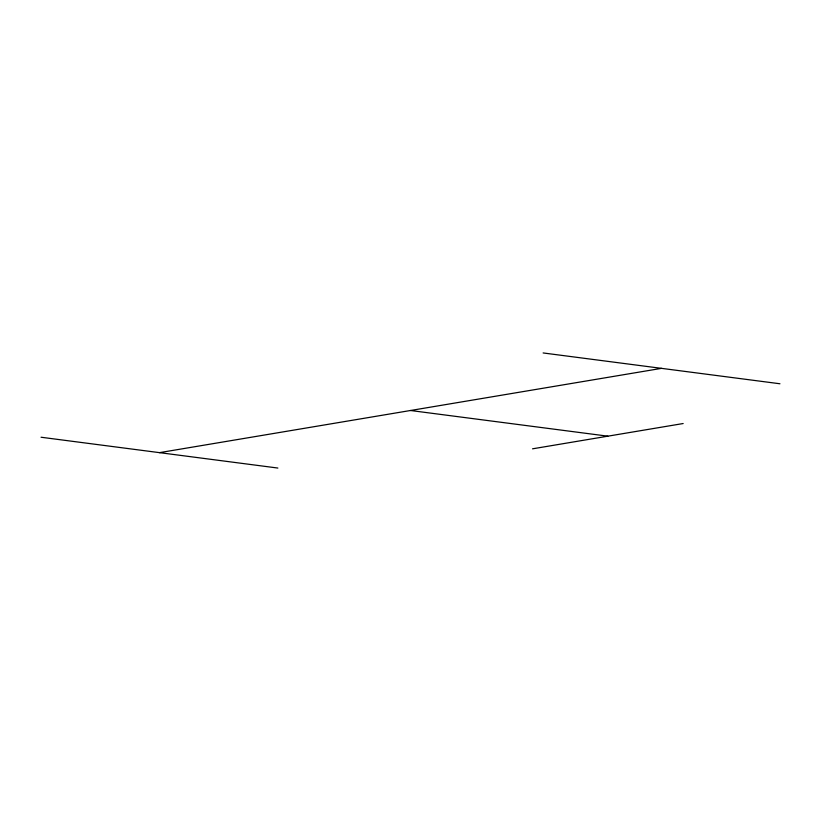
<?xml version="1.0" encoding="UTF-8"?>
<svg xmlns="http://www.w3.org/2000/svg" width="821" height="821" viewBox="0 0 821 821"><rect width="100%" height="100%" fill="white"/><g stroke="black" fill="none" stroke-linecap="round" stroke-linejoin="round"><path stroke-width="1.23" d="M159.469 452.648L661.531 368.352M532.542 448.82L683.164 423.533M543.122 352.948L779.95 383.766M410.5 410.5L607.858 436.177M41.05 437.234L277.878 468.052"/></g></svg>
